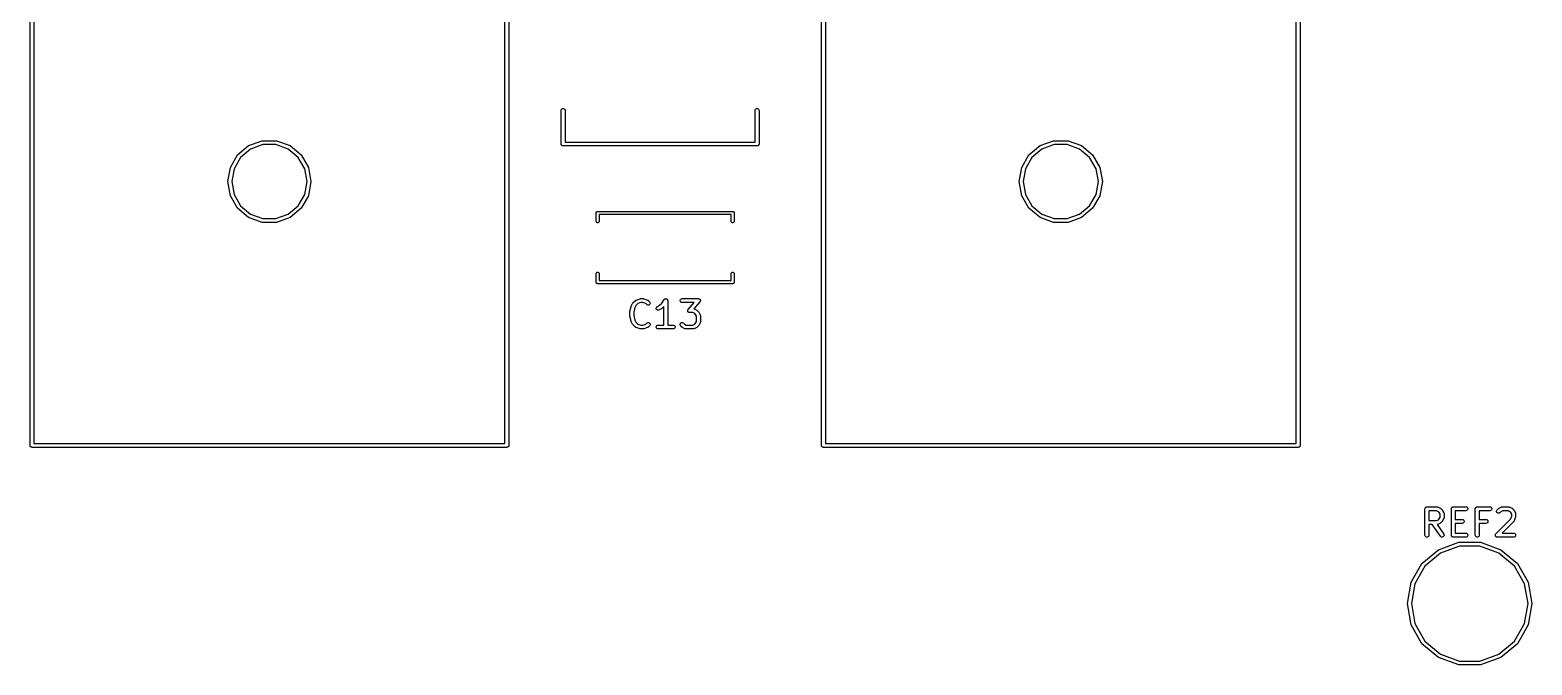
# Model space of a CAD drawing. Extents: x 86 to 333, y -237 to -29.
# Drawn here: x 275.9 to 332.9, y -237.3 to -213.3 of the extents above; entities that cross this region are included whole.
import ezdxf

# ---------------------------------------------------------------- set-up
doc = ezdxf.new("R2010")
doc.units = 0
doc.header["$MEASUREMENT"] = 0
doc.layers.add('BLACK', color=7, linetype='CONTINUOUS')

msp = doc.modelspace()

# ---------------------------------------------------------------- linework, layer by layer
at = {"layer": 'Black'}
for p, q in [((305.925, -229), (305.925, -82.5)), ((306.075, -82.575), (306.075, -228.925)), ((275.925, -229), (275.925, -130.394)), ((276.075, -130.394), (276.075, -228.925)), ((293.925, -228.925), (293.925, -156.5)), ((294.075, -156.5), (294.075, -229)), ((323.925, -228.925), (323.925, -156.5)), ((324.075, -156.5), (324.075, -229)), ((296.06, -216.305), (296.065, -216.279)), ((296.06, -217.575), (296.06, -216.305)), ((296.065, -216.279), (296.078, -216.257)), ((296.078, -216.257), (296.097, -216.24)), ((296.097, -216.24), (296.122, -216.231)), ((296.122, -216.231), (296.148, -216.231)), ((296.148, -216.231), (296.173, -216.24)), ((296.173, -216.24), (296.192, -216.257)), ((296.192, -216.257), (296.205, -216.279)), ((296.205, -216.279), (296.21, -216.305)), ((296.21, -216.305), (296.21, -217.5)), ((303.41, -216.305), (303.415, -216.279)), ((303.41, -217.5), (303.41, -216.305)), ((303.415, -216.279), (303.428, -216.257)), ((303.428, -216.257), (303.447, -216.24)), ((303.447, -216.24), (303.472, -216.231)), ((303.472, -216.231), (303.498, -216.231)), ((303.498, -216.231), (303.522, -216.24)), ((303.522, -216.24), (303.542, -216.257)), ((303.542, -216.257), (303.555, -216.279)), ((303.555, -216.279), (303.56, -216.305)), ((303.56, -216.305), (303.56, -217.575)), ((284.212, -217.636), (284.727, -217.449)), ((284.727, -217.449), (285.273, -217.449)), ((285.273, -217.449), (285.787, -217.636)), ((314.212, -217.636), (314.727, -217.449)), ((314.727, -217.449), (315.273, -217.449)), ((315.273, -217.449), (315.787, -217.636)), ((283.52, -218.461), (283.793, -217.988)), ((283.793, -217.988), (284.212, -217.636)), ((284.287, -217.766), (283.908, -218.084)), ((284.753, -217.597), (284.287, -217.766)), ((285.247, -217.597), (284.753, -217.597)), ((285.712, -217.766), (285.247, -217.597)), ((286.092, -218.084), (285.712, -217.766)), ((285.787, -217.636), (286.207, -217.988)), ((286.207, -217.988), (286.48, -218.461)), ((296.061, -217.581), (296.06, -217.575)), ((296.061, -217.588), (296.061, -217.581)), ((296.063, -217.594), (296.061, -217.588)), ((296.065, -217.601), (296.063, -217.594)), ((296.068, -217.606), (296.065, -217.601)), ((296.07, -217.612), (296.068, -217.606)), ((296.074, -217.618), (296.07, -217.612)), ((296.078, -217.623), (296.074, -217.618)), ((296.083, -217.627), (296.078, -217.623)), ((296.087, -217.632), (296.083, -217.627)), ((296.092, -217.636), (296.087, -217.632)), ((296.097, -217.64), (296.092, -217.636)), ((296.104, -217.642), (296.097, -217.64)), ((296.109, -217.645), (296.104, -217.642)), ((296.116, -217.647), (296.109, -217.645)), ((296.122, -217.649), (296.116, -217.647)), ((296.129, -217.649), (296.122, -217.649)), ((296.135, -217.65), (296.129, -217.649)), ((303.485, -217.65), (296.135, -217.65)), ((296.21, -217.5), (303.41, -217.5)), ((303.491, -217.649), (303.485, -217.65)), ((303.498, -217.649), (303.491, -217.649)), ((303.504, -217.647), (303.498, -217.649)), ((303.511, -217.645), (303.504, -217.647)), ((303.516, -217.642), (303.511, -217.645)), ((303.522, -217.64), (303.516, -217.642)), ((303.528, -217.636), (303.522, -217.64)), ((303.533, -217.632), (303.528, -217.636)), ((303.537, -217.627), (303.533, -217.632)), ((303.542, -217.623), (303.537, -217.627)), ((303.546, -217.618), (303.542, -217.623)), ((303.55, -217.612), (303.546, -217.618)), ((303.552, -217.606), (303.55, -217.612)), ((303.555, -217.601), (303.552, -217.606)), ((303.557, -217.594), (303.555, -217.601)), ((303.559, -217.588), (303.557, -217.594)), ((303.56, -217.575), (303.559, -217.581)), ((303.559, -217.581), (303.559, -217.588)), ((313.52, -218.461), (313.793, -217.988)), ((313.793, -217.988), (314.212, -217.636)), ((314.287, -217.766), (313.908, -218.084)), ((314.753, -217.597), (314.287, -217.766)), ((315.247, -217.597), (314.753, -217.597)), ((315.712, -217.766), (315.247, -217.597)), ((316.092, -218.084), (315.712, -217.766)), ((315.787, -217.636), (316.207, -217.988)), ((316.207, -217.988), (316.48, -218.461)), ((283.425, -219), (283.52, -218.461)), ((283.661, -218.513), (283.575, -219)), ((283.908, -218.084), (283.661, -218.513)), ((286.339, -218.513), (286.092, -218.084)), ((286.425, -219), (286.339, -218.513)), ((286.48, -218.461), (286.575, -219)), ((313.425, -219), (313.52, -218.461)), ((313.661, -218.513), (313.575, -219)), ((313.908, -218.084), (313.661, -218.513)), ((316.339, -218.513), (316.092, -218.084)), ((316.425, -219), (316.339, -218.513)), ((316.48, -218.461), (316.575, -219)), ((283.52, -219.539), (283.425, -219)), ((283.575, -219), (283.661, -219.487)), ((286.339, -219.487), (286.425, -219)), ((286.575, -219), (286.48, -219.539)), ((313.52, -219.539), (313.425, -219)), ((313.575, -219), (313.661, -219.487)), ((316.339, -219.487), (316.425, -219)), ((316.575, -219), (316.48, -219.539)), ((283.793, -220.012), (283.52, -219.539)), ((283.661, -219.487), (283.908, -219.916)), ((286.092, -219.916), (286.339, -219.487)), ((286.48, -219.539), (286.207, -220.012)), ((313.793, -220.012), (313.52, -219.539)), ((313.661, -219.487), (313.908, -219.916)), ((316.092, -219.916), (316.339, -219.487)), ((316.48, -219.539), (316.207, -220.012)), ((284.212, -220.364), (283.793, -220.012)), ((283.908, -219.916), (284.287, -220.234)), ((284.287, -220.234), (284.753, -220.403)), ((285.247, -220.403), (285.712, -220.234)), ((285.712, -220.234), (286.092, -219.916)), ((286.207, -220.012), (285.787, -220.364)), ((297.38, -220.19), (297.381, -220.185)), ((297.38, -220.504), (297.38, -220.19)), ((297.381, -220.18), (297.383, -220.175)), ((297.381, -220.185), (297.381, -220.18)), ((297.383, -220.175), (297.384, -220.169)), ((297.384, -220.169), (297.386, -220.165)), ((297.386, -220.165), (297.388, -220.16)), ((297.388, -220.16), (297.391, -220.156)), ((297.391, -220.156), (297.394, -220.151)), ((297.394, -220.151), (297.398, -220.148)), ((297.398, -220.148), (297.401, -220.144)), ((297.401, -220.144), (297.406, -220.141)), ((297.406, -220.141), (297.41, -220.138)), ((297.41, -220.138), (297.415, -220.136)), ((297.415, -220.136), (297.419, -220.134)), ((297.419, -220.134), (297.425, -220.133)), ((297.425, -220.133), (297.43, -220.131)), ((297.43, -220.131), (297.435, -220.131)), ((297.435, -220.131), (297.44, -220.13)), ((297.44, -220.13), (302.56, -220.13)), ((302.5, -220.25), (297.5, -220.25)), ((297.5, -220.25), (297.5, -220.504)), ((302.5, -220.504), (302.5, -220.25)), ((302.56, -220.13), (302.565, -220.131)), ((302.565, -220.131), (302.57, -220.131)), ((302.57, -220.131), (302.575, -220.133)), ((302.575, -220.133), (302.581, -220.134)), ((302.581, -220.134), (302.585, -220.136)), ((302.585, -220.136), (302.59, -220.138)), ((302.59, -220.138), (302.594, -220.141)), ((302.594, -220.141), (302.599, -220.144)), ((302.599, -220.144), (302.602, -220.148)), ((302.602, -220.148), (302.606, -220.151)), ((302.606, -220.151), (302.609, -220.156)), ((302.609, -220.156), (302.612, -220.16)), ((302.612, -220.16), (302.614, -220.165)), ((302.614, -220.165), (302.616, -220.169)), ((302.616, -220.169), (302.617, -220.175)), ((302.617, -220.175), (302.619, -220.18)), ((302.619, -220.18), (302.619, -220.185)), ((302.619, -220.185), (302.62, -220.19)), ((302.62, -220.19), (302.62, -220.504)), ((314.212, -220.364), (313.793, -220.012)), ((313.908, -219.916), (314.287, -220.234)), ((314.287, -220.234), (314.753, -220.403)), ((315.247, -220.403), (315.712, -220.234)), ((315.712, -220.234), (316.092, -219.916)), ((316.207, -220.012), (315.787, -220.364)), ((284.727, -220.551), (284.212, -220.364)), ((285.273, -220.551), (284.727, -220.551)), ((284.753, -220.403), (285.247, -220.403)), ((285.787, -220.364), (285.273, -220.551)), ((297.384, -220.525), (297.38, -220.504)), ((297.394, -220.543), (297.384, -220.525)), ((297.41, -220.556), (297.394, -220.543)), ((297.43, -220.563), (297.41, -220.556)), ((297.45, -220.563), (297.43, -220.563)), ((297.47, -220.556), (297.45, -220.563)), ((297.486, -220.543), (297.47, -220.556)), ((297.496, -220.525), (297.486, -220.543)), ((297.5, -220.504), (297.496, -220.525)), ((302.504, -220.525), (302.5, -220.504)), ((302.514, -220.543), (302.504, -220.525)), ((302.53, -220.556), (302.514, -220.543)), ((302.55, -220.563), (302.53, -220.556)), ((302.57, -220.563), (302.55, -220.563)), ((302.59, -220.556), (302.57, -220.563)), ((302.606, -220.543), (302.59, -220.556)), ((302.616, -220.525), (302.606, -220.543)), ((302.62, -220.504), (302.616, -220.525)), ((314.727, -220.551), (314.212, -220.364)), ((315.273, -220.551), (314.727, -220.551)), ((314.753, -220.403), (315.247, -220.403)), ((315.787, -220.364), (315.273, -220.551)), ((297.38, -222.496), (297.384, -222.475)), ((297.38, -222.81), (297.38, -222.496)), ((297.384, -222.475), (297.394, -222.457)), ((297.394, -222.457), (297.41, -222.444)), ((297.41, -222.444), (297.43, -222.437)), ((297.43, -222.437), (297.45, -222.437)), ((297.45, -222.437), (297.47, -222.444)), ((297.47, -222.444), (297.486, -222.457)), ((297.486, -222.457), (297.496, -222.475)), ((297.496, -222.475), (297.5, -222.496)), ((297.5, -222.496), (297.5, -222.75)), ((302.5, -222.496), (302.504, -222.475)), ((302.5, -222.75), (302.5, -222.496)), ((302.504, -222.475), (302.514, -222.457)), ((302.514, -222.457), (302.53, -222.444)), ((302.53, -222.444), (302.55, -222.437)), ((302.55, -222.437), (302.57, -222.437)), ((302.57, -222.437), (302.59, -222.444)), ((302.59, -222.444), (302.606, -222.457)), ((302.606, -222.457), (302.616, -222.475)), ((302.616, -222.475), (302.62, -222.496)), ((302.62, -222.496), (302.62, -222.81)), ((297.381, -222.815), (297.38, -222.81)), ((297.381, -222.82), (297.381, -222.815)), ((297.383, -222.825), (297.381, -222.82)), ((297.384, -222.831), (297.383, -222.825)), ((297.386, -222.835), (297.384, -222.831)), ((297.388, -222.84), (297.386, -222.835)), ((297.391, -222.844), (297.388, -222.84)), ((297.394, -222.849), (297.391, -222.844)), ((297.398, -222.852), (297.394, -222.849)), ((297.401, -222.856), (297.398, -222.852)), ((297.406, -222.859), (297.401, -222.856)), ((297.41, -222.862), (297.406, -222.859)), ((297.415, -222.864), (297.41, -222.862)), ((297.419, -222.866), (297.415, -222.864)), ((297.425, -222.867), (297.419, -222.866)), ((297.43, -222.869), (297.425, -222.867)), ((297.435, -222.869), (297.43, -222.869)), ((297.44, -222.87), (297.435, -222.869)), ((302.56, -222.87), (297.44, -222.87)), ((297.5, -222.75), (302.5, -222.75)), ((302.565, -222.869), (302.56, -222.87)), ((302.57, -222.869), (302.565, -222.869)), ((302.575, -222.867), (302.57, -222.869)), ((302.581, -222.866), (302.575, -222.867)), ((302.585, -222.864), (302.581, -222.866)), ((302.59, -222.862), (302.585, -222.864)), ((302.594, -222.859), (302.59, -222.862)), ((302.599, -222.856), (302.594, -222.859)), ((302.602, -222.852), (302.599, -222.856)), ((302.606, -222.849), (302.602, -222.852)), ((302.609, -222.844), (302.606, -222.849)), ((302.612, -222.84), (302.609, -222.844)), ((302.614, -222.835), (302.612, -222.84)), ((302.616, -222.831), (302.614, -222.835)), ((302.617, -222.825), (302.616, -222.831)), ((302.619, -222.82), (302.617, -222.825)), ((302.62, -222.81), (302.619, -222.815)), ((302.619, -222.815), (302.619, -222.82)), ((298.665, -223.923), (298.713, -223.732)), ((298.713, -223.732), (298.716, -223.725)), ((298.716, -223.725), (298.719, -223.717)), ((298.719, -223.717), (298.766, -223.622)), ((298.766, -223.622), (298.773, -223.612)), ((298.773, -223.612), (298.78, -223.602)), ((298.78, -223.602), (298.876, -223.507)), ((298.895, -223.7), (298.856, -223.777)), ((298.876, -223.507), (298.879, -223.504)), ((298.879, -223.504), (298.882, -223.501)), ((298.882, -223.501), (298.89, -223.497)), ((298.89, -223.497), (298.897, -223.492)), ((298.969, -223.626), (298.895, -223.7)), ((298.897, -223.492), (298.901, -223.491)), ((298.901, -223.491), (298.905, -223.489)), ((298.905, -223.489), (299.048, -223.441)), ((299.084, -223.587), (298.969, -223.626)), ((299.048, -223.441), (299.06, -223.439)), ((299.06, -223.439), (299.071, -223.437)), ((299.071, -223.437), (299.167, -223.437)), ((299.154, -223.587), (299.084, -223.587)), ((299.269, -223.626), (299.154, -223.587)), ((299.167, -223.437), (299.179, -223.439)), ((299.179, -223.439), (299.19, -223.441)), ((299.19, -223.441), (299.333, -223.489)), ((299.304, -223.661), (299.269, -223.626)), ((299.325, -223.676), (299.304, -223.661)), ((299.351, -223.682), (299.325, -223.676)), ((299.333, -223.489), (299.337, -223.491)), ((299.337, -223.491), (299.341, -223.492)), ((299.341, -223.492), (299.348, -223.497)), ((299.348, -223.497), (299.356, -223.501)), ((299.377, -223.68), (299.351, -223.682)), ((299.356, -223.501), (299.359, -223.504)), ((299.359, -223.504), (299.363, -223.507)), ((299.363, -223.507), (299.41, -223.555)), ((299.4, -223.669), (299.377, -223.68)), ((299.419, -223.651), (299.4, -223.669)), ((299.41, -223.555), (299.425, -223.576)), ((299.43, -223.627), (299.419, -223.651)), ((299.425, -223.576), (299.432, -223.601)), ((299.432, -223.601), (299.43, -223.627)), ((299.669, -223.768), (299.684, -223.747)), ((299.684, -223.747), (299.705, -223.731)), ((299.705, -223.731), (299.789, -223.689)), ((299.789, -223.689), (299.87, -223.607)), ((299.87, -223.607), (299.961, -223.471)), ((299.949, -223.741), (299.886, -223.804)), ((299.949, -224.437), (299.949, -223.741)), ((299.961, -223.471), (299.964, -223.468)), ((299.964, -223.468), (299.966, -223.464)), ((299.966, -223.464), (299.973, -223.458)), ((299.973, -223.458), (299.979, -223.452)), ((299.979, -223.452), (299.983, -223.45)), ((299.983, -223.45), (299.986, -223.447)), ((299.986, -223.447), (299.995, -223.444)), ((299.995, -223.444), (300.003, -223.44)), ((300.003, -223.44), (300.007, -223.44)), ((300.007, -223.44), (300.011, -223.439)), ((300.011, -223.439), (300.02, -223.439)), ((300.02, -223.439), (300.029, -223.438)), ((300.029, -223.438), (300.033, -223.439)), ((300.033, -223.439), (300.037, -223.439)), ((300.037, -223.439), (300.045, -223.442)), ((300.045, -223.442), (300.054, -223.444)), ((300.054, -223.444), (300.057, -223.446)), ((300.057, -223.446), (300.061, -223.447)), ((300.061, -223.447), (300.068, -223.453)), ((300.068, -223.453), (300.076, -223.458)), ((300.076, -223.458), (300.078, -223.462)), ((300.078, -223.462), (300.081, -223.464)), ((300.081, -223.464), (300.086, -223.472)), ((300.086, -223.472), (300.091, -223.479)), ((300.091, -223.479), (300.092, -223.483)), ((300.092, -223.483), (300.094, -223.487)), ((300.094, -223.487), (300.096, -223.496)), ((300.096, -223.496), (300.098, -223.504)), ((300.098, -223.504), (300.098, -223.508)), ((300.098, -223.508), (300.099, -223.512)), ((300.099, -223.512), (300.099, -224.437)), ((300.569, -223.499), (300.578, -223.475)), ((300.569, -223.525), (300.569, -223.499)), ((300.578, -223.55), (300.569, -223.525)), ((300.578, -223.475), (300.595, -223.455)), ((300.595, -223.57), (300.578, -223.55)), ((300.595, -223.455), (300.617, -223.442)), ((300.617, -223.583), (300.595, -223.57)), ((300.617, -223.442), (300.643, -223.437)), ((300.643, -223.587), (300.617, -223.583)), ((300.643, -223.437), (301.262, -223.437)), ((301.097, -223.587), (300.643, -223.587)), ((300.872, -223.844), (301.097, -223.587)), ((301.318, -223.562), (301.091, -223.822)), ((301.262, -223.437), (301.269, -223.439)), ((301.269, -223.439), (301.276, -223.439)), ((301.276, -223.439), (301.282, -223.441)), ((301.282, -223.441), (301.288, -223.442)), ((301.288, -223.442), (301.294, -223.446)), ((301.294, -223.446), (301.301, -223.448)), ((301.301, -223.448), (301.305, -223.452)), ((301.305, -223.452), (301.31, -223.455)), ((301.31, -223.455), (301.315, -223.461)), ((301.315, -223.461), (301.32, -223.465)), ((301.322, -223.555), (301.318, -223.562)), ((301.32, -223.465), (301.323, -223.47)), ((301.327, -223.55), (301.322, -223.555)), ((301.323, -223.47), (301.327, -223.475)), ((301.327, -223.475), (301.329, -223.482)), ((301.329, -223.544), (301.327, -223.55)), ((301.329, -223.482), (301.333, -223.488)), ((301.332, -223.539), (301.329, -223.544)), ((301.333, -223.532), (301.332, -223.539)), ((301.333, -223.488), (301.334, -223.494)), ((301.336, -223.525), (301.333, -223.532)), ((301.334, -223.494), (301.336, -223.499)), ((301.336, -223.499), (301.336, -223.507)), ((301.336, -223.507), (301.337, -223.514)), ((301.337, -223.514), (301.336, -223.52)), ((301.336, -223.52), (301.336, -223.525)), ((298.663, -223.941), (298.665, -223.932)), ((298.663, -224.084), (298.663, -223.941)), ((298.665, -224.093), (298.663, -224.084)), ((298.665, -223.932), (298.665, -223.923)), ((298.665, -224.102), (298.665, -224.093)), ((298.713, -224.292), (298.665, -224.102)), ((298.716, -224.3), (298.713, -224.292)), ((298.719, -224.308), (298.716, -224.3)), ((298.766, -224.403), (298.719, -224.308)), ((298.856, -223.777), (298.813, -223.95)), ((298.813, -223.95), (298.813, -224.075)), ((298.813, -224.075), (298.856, -224.248)), ((298.856, -224.248), (298.895, -224.325)), ((298.895, -224.325), (298.969, -224.399)), ((299.663, -223.794), (299.669, -223.768)), ((299.666, -223.819), (299.663, -223.794)), ((299.678, -223.843), (299.666, -223.819)), ((299.697, -223.861), (299.678, -223.843)), ((299.721, -223.871), (299.697, -223.861)), ((299.747, -223.873), (299.721, -223.871)), ((299.772, -223.865), (299.747, -223.873)), ((299.867, -223.818), (299.772, -223.865)), ((299.877, -223.81), (299.867, -223.818)), ((299.886, -223.804), (299.877, -223.81)), ((300.854, -223.892), (300.855, -223.886)), ((300.855, -223.899), (300.854, -223.892)), ((300.855, -223.88), (300.857, -223.873)), ((300.855, -223.886), (300.855, -223.88)), ((300.855, -223.906), (300.855, -223.899)), ((300.857, -223.912), (300.855, -223.906)), ((300.857, -223.873), (300.859, -223.866)), ((300.858, -223.918), (300.857, -223.912)), ((300.861, -223.924), (300.858, -223.918)), ((300.859, -223.866), (300.862, -223.861)), ((300.864, -223.931), (300.861, -223.924)), ((300.862, -223.861), (300.864, -223.856)), ((300.864, -223.856), (300.868, -223.85)), ((300.867, -223.935), (300.864, -223.931)), ((300.87, -223.94), (300.867, -223.935)), ((300.868, -223.85), (300.872, -223.844)), ((300.876, -223.945), (300.87, -223.94)), ((300.88, -223.951), (300.876, -223.945)), ((300.885, -223.954), (300.88, -223.951)), ((300.89, -223.957), (300.885, -223.954)), ((300.897, -223.96), (300.89, -223.957)), ((300.903, -223.964), (300.897, -223.96)), ((300.909, -223.965), (300.903, -223.964)), ((300.914, -223.967), (300.909, -223.965)), ((300.921, -223.967), (300.914, -223.967)), ((300.929, -223.968), (300.921, -223.967)), ((301.054, -223.968), (300.929, -223.968)), ((301.122, -224.003), (301.054, -223.968)), ((301.091, -223.822), (301.097, -223.823)), ((301.097, -223.823), (301.101, -223.825)), ((301.101, -223.825), (301.105, -223.826)), ((301.105, -223.826), (301.2, -223.874)), ((301.153, -224.033), (301.122, -224.003)), ((301.187, -224.102), (301.153, -224.033)), ((301.153, -224.373), (301.187, -224.304)), ((301.187, -224.304), (301.187, -224.102)), ((301.2, -223.874), (301.21, -223.881)), ((301.21, -223.881), (301.22, -223.888)), ((301.22, -223.888), (301.267, -223.936)), ((301.267, -223.936), (301.274, -223.945)), ((301.274, -223.945), (301.281, -223.955)), ((301.281, -223.955), (301.329, -224.05)), ((301.329, -224.05), (301.33, -224.054)), ((301.33, -224.054), (301.332, -224.058)), ((301.332, -224.058), (301.334, -224.067)), ((301.334, -224.067), (301.336, -224.075)), ((301.336, -224.075), (301.336, -224.08)), ((301.336, -224.08), (301.337, -224.084)), ((301.337, -224.322), (301.336, -224.326)), ((301.336, -224.326), (301.336, -224.33)), ((301.337, -224.084), (301.337, -224.322)), ((298.773, -224.413), (298.766, -224.403)), ((298.78, -224.423), (298.773, -224.413)), ((298.876, -224.518), (298.78, -224.423)), ((298.879, -224.52), (298.876, -224.518)), ((298.882, -224.524), (298.879, -224.52)), ((298.89, -224.528), (298.882, -224.524)), ((298.897, -224.533), (298.89, -224.528)), ((298.901, -224.534), (298.897, -224.533)), ((298.905, -224.536), (298.901, -224.534)), ((299.048, -224.584), (298.905, -224.536)), ((298.969, -224.399), (299.084, -224.437)), ((299.06, -224.585), (299.048, -224.584)), ((299.071, -224.587), (299.06, -224.585)), ((299.167, -224.587), (299.071, -224.587)), ((299.084, -224.437), (299.154, -224.437)), ((299.154, -224.437), (299.269, -224.399)), ((299.179, -224.585), (299.167, -224.587)), ((299.19, -224.584), (299.179, -224.585)), ((299.333, -224.536), (299.19, -224.584)), ((299.269, -224.399), (299.304, -224.364)), ((299.304, -224.364), (299.325, -224.349)), ((299.325, -224.349), (299.351, -224.342)), ((299.337, -224.534), (299.333, -224.536)), ((299.341, -224.533), (299.337, -224.534)), ((299.348, -224.528), (299.341, -224.533)), ((299.356, -224.524), (299.348, -224.528)), ((299.351, -224.342), (299.377, -224.345)), ((299.359, -224.52), (299.356, -224.524)), ((299.363, -224.518), (299.359, -224.52)), ((299.41, -224.47), (299.363, -224.518)), ((299.377, -224.345), (299.4, -224.356)), ((299.4, -224.356), (299.419, -224.374)), ((299.425, -224.449), (299.41, -224.47)), ((299.419, -224.374), (299.43, -224.398)), ((299.432, -224.424), (299.425, -224.449)), ((299.43, -224.398), (299.432, -224.424)), ((299.664, -224.499), (299.673, -224.475)), ((299.664, -224.525), (299.664, -224.499)), ((299.673, -224.55), (299.664, -224.525)), ((299.673, -224.475), (299.69, -224.455)), ((299.69, -224.57), (299.673, -224.55)), ((299.69, -224.455), (299.712, -224.442)), ((299.712, -224.583), (299.69, -224.57)), ((299.712, -224.442), (299.738, -224.437)), ((299.738, -224.587), (299.712, -224.583)), ((299.738, -224.437), (299.949, -224.437)), ((300.31, -224.587), (299.738, -224.587)), ((300.099, -224.437), (300.31, -224.437)), ((300.31, -224.437), (300.335, -224.442)), ((300.335, -224.583), (300.31, -224.587)), ((300.335, -224.442), (300.358, -224.455)), ((300.358, -224.57), (300.335, -224.583)), ((300.358, -224.455), (300.374, -224.475)), ((300.374, -224.55), (300.358, -224.57)), ((300.374, -224.475), (300.383, -224.499)), ((300.383, -224.525), (300.374, -224.55)), ((300.383, -224.499), (300.383, -224.525)), ((300.568, -224.424), (300.57, -224.398)), ((300.575, -224.449), (300.568, -224.424)), ((300.57, -224.398), (300.581, -224.374)), ((300.59, -224.47), (300.575, -224.449)), ((300.581, -224.374), (300.6, -224.356)), ((300.637, -224.518), (300.59, -224.47)), ((300.6, -224.356), (300.623, -224.345)), ((300.623, -224.345), (300.649, -224.342)), ((300.647, -224.525), (300.637, -224.518)), ((300.657, -224.532), (300.647, -224.525)), ((300.649, -224.342), (300.675, -224.349)), ((300.752, -224.579), (300.657, -224.532)), ((300.675, -224.349), (300.696, -224.364)), ((300.696, -224.364), (300.735, -224.403)), ((300.735, -224.403), (300.803, -224.437)), ((300.756, -224.581), (300.752, -224.579)), ((300.76, -224.583), (300.756, -224.581)), ((300.769, -224.584), (300.76, -224.583)), ((300.777, -224.587), (300.769, -224.584)), ((300.781, -224.587), (300.777, -224.587)), ((300.786, -224.587), (300.781, -224.587)), ((301.071, -224.587), (300.786, -224.587)), ((300.803, -224.437), (301.054, -224.437)), ((301.054, -224.437), (301.122, -224.403)), ((301.076, -224.587), (301.071, -224.587)), ((301.08, -224.587), (301.076, -224.587)), ((301.088, -224.584), (301.08, -224.587)), ((301.097, -224.583), (301.088, -224.584)), ((301.101, -224.581), (301.097, -224.583)), ((301.105, -224.579), (301.101, -224.581)), ((301.2, -224.532), (301.105, -224.579)), ((301.122, -224.403), (301.153, -224.373)), ((301.21, -224.525), (301.2, -224.532)), ((301.22, -224.518), (301.21, -224.525)), ((301.267, -224.47), (301.22, -224.518)), ((301.274, -224.46), (301.267, -224.47)), ((301.281, -224.451), (301.274, -224.46)), ((301.329, -224.355), (301.281, -224.451)), ((301.33, -224.351), (301.329, -224.355)), ((301.332, -224.348), (301.33, -224.351)), ((301.334, -224.339), (301.332, -224.348)), ((301.336, -224.33), (301.334, -224.339)), ((275.926, -229.006), (275.925, -229)), ((275.926, -229.013), (275.926, -229.006)), ((275.928, -229.019), (275.926, -229.013)), ((275.93, -229.026), (275.928, -229.019)), ((275.933, -229.031), (275.93, -229.026)), ((275.935, -229.037), (275.933, -229.031)), ((275.939, -229.043), (275.935, -229.037)), ((275.943, -229.048), (275.939, -229.043)), ((275.948, -229.052), (275.943, -229.048)), ((275.952, -229.057), (275.948, -229.052)), ((275.957, -229.061), (275.952, -229.057)), ((275.962, -229.065), (275.957, -229.061)), ((275.969, -229.067), (275.962, -229.065)), ((275.974, -229.07), (275.969, -229.067)), ((275.981, -229.072), (275.974, -229.07)), ((275.987, -229.074), (275.981, -229.072)), ((275.994, -229.074), (275.987, -229.074)), ((276, -229.075), (275.994, -229.074)), ((294, -229.075), (276, -229.075)), ((276.075, -228.925), (293.925, -228.925)), ((294.006, -229.074), (294, -229.075)), ((294.013, -229.074), (294.006, -229.074)), ((294.019, -229.072), (294.013, -229.074)), ((294.026, -229.07), (294.019, -229.072)), ((294.031, -229.067), (294.026, -229.07)), ((294.037, -229.065), (294.031, -229.067)), ((294.043, -229.061), (294.037, -229.065)), ((294.048, -229.057), (294.043, -229.061)), ((294.052, -229.052), (294.048, -229.057)), ((294.057, -229.048), (294.052, -229.052)), ((294.061, -229.043), (294.057, -229.048)), ((294.065, -229.037), (294.061, -229.043)), ((294.067, -229.031), (294.065, -229.037)), ((294.07, -229.026), (294.067, -229.031)), ((294.072, -229.019), (294.07, -229.026)), ((294.074, -229.013), (294.072, -229.019)), ((294.075, -229), (294.074, -229.006)), ((294.074, -229.006), (294.074, -229.013)), ((305.926, -229.006), (305.925, -229)), ((305.926, -229.013), (305.926, -229.006)), ((305.928, -229.019), (305.926, -229.013)), ((305.93, -229.026), (305.928, -229.019)), ((305.933, -229.031), (305.93, -229.026)), ((305.935, -229.037), (305.933, -229.031)), ((305.939, -229.043), (305.935, -229.037)), ((305.943, -229.048), (305.939, -229.043)), ((305.948, -229.052), (305.943, -229.048)), ((305.952, -229.057), (305.948, -229.052)), ((305.957, -229.061), (305.952, -229.057)), ((305.962, -229.065), (305.957, -229.061)), ((305.969, -229.067), (305.962, -229.065)), ((305.974, -229.07), (305.969, -229.067)), ((305.981, -229.072), (305.974, -229.07)), ((305.987, -229.074), (305.981, -229.072)), ((305.994, -229.074), (305.987, -229.074)), ((306, -229.075), (305.994, -229.074)), ((324, -229.075), (306, -229.075)), ((306.075, -228.925), (323.925, -228.925)), ((324.006, -229.074), (324, -229.075)), ((324.013, -229.074), (324.006, -229.074)), ((324.019, -229.072), (324.013, -229.074)), ((324.026, -229.07), (324.019, -229.072)), ((324.031, -229.067), (324.026, -229.07)), ((324.037, -229.065), (324.031, -229.067)), ((324.043, -229.061), (324.037, -229.065)), ((324.048, -229.057), (324.043, -229.061)), ((324.052, -229.052), (324.048, -229.057)), ((324.057, -229.048), (324.052, -229.052)), ((324.061, -229.043), (324.057, -229.048)), ((324.065, -229.037), (324.061, -229.043)), ((324.067, -229.031), (324.065, -229.037)), ((324.07, -229.026), (324.067, -229.031)), ((324.072, -229.019), (324.07, -229.026)), ((324.074, -229.013), (324.072, -229.019)), ((324.075, -229), (324.074, -229.006)), ((324.074, -229.006), (324.074, -229.013)), ((328.806, -231.404), (328.807, -231.398)), ((328.806, -232.404), (328.806, -231.404)), ((328.807, -231.391), (328.809, -231.385)), ((328.807, -231.398), (328.807, -231.391)), ((328.809, -231.385), (328.81, -231.379)), ((328.81, -231.379), (328.814, -231.373)), ((328.814, -231.373), (328.816, -231.367)), ((328.816, -231.367), (328.82, -231.362)), ((328.82, -231.362), (328.823, -231.356)), ((328.823, -231.356), (328.829, -231.352)), ((328.829, -231.352), (328.833, -231.347)), ((328.833, -231.347), (328.838, -231.344)), ((328.838, -231.344), (328.843, -231.339)), ((328.843, -231.339), (328.85, -231.337)), ((328.85, -231.337), (328.855, -231.334)), ((328.855, -231.334), (328.862, -231.333)), ((328.862, -231.333), (328.868, -231.331)), ((328.868, -231.331), (328.874, -231.331)), ((328.874, -231.331), (328.881, -231.329)), ((328.881, -231.329), (329.262, -231.329)), ((328.956, -231.479), (328.956, -231.853)), ((329.244, -231.479), (328.956, -231.479)), ((329.313, -231.514), (329.244, -231.479)), ((329.262, -231.329), (329.266, -231.33)), ((329.266, -231.33), (329.27, -231.33)), ((329.27, -231.33), (329.279, -231.332)), ((329.279, -231.332), (329.288, -231.334)), ((329.288, -231.334), (329.291, -231.336)), ((329.291, -231.336), (329.295, -231.337)), ((329.295, -231.337), (329.391, -231.385)), ((329.343, -231.544), (329.313, -231.514)), ((329.377, -231.613), (329.343, -231.544)), ((329.343, -231.789), (329.377, -231.72)), ((329.377, -231.72), (329.377, -231.613)), ((329.391, -231.385), (329.4, -231.392)), ((329.4, -231.392), (329.41, -231.399)), ((329.41, -231.399), (329.458, -231.447)), ((329.458, -231.447), (329.465, -231.456)), ((329.465, -231.456), (329.472, -231.466)), ((329.472, -231.466), (329.519, -231.561)), ((329.519, -231.561), (329.521, -231.565)), ((329.521, -231.565), (329.523, -231.569)), ((329.523, -231.569), (329.524, -231.578)), ((329.524, -231.578), (329.527, -231.586)), ((329.527, -231.586), (329.527, -231.591)), ((329.527, -231.591), (329.527, -231.595)), ((329.527, -231.595), (329.527, -231.738)), ((329.806, -231.404), (329.807, -231.398)), ((329.806, -232.404), (329.806, -231.404)), ((329.807, -231.391), (329.809, -231.385)), ((329.807, -231.398), (329.807, -231.391)), ((329.809, -231.385), (329.81, -231.379)), ((329.81, -231.379), (329.814, -231.373)), ((329.814, -231.373), (329.816, -231.367)), ((329.816, -231.367), (329.82, -231.362)), ((329.82, -231.362), (329.823, -231.356)), ((329.823, -231.356), (329.829, -231.352)), ((329.829, -231.352), (329.833, -231.347)), ((329.833, -231.347), (329.838, -231.344)), ((329.838, -231.344), (329.843, -231.339)), ((329.843, -231.339), (329.85, -231.337)), ((329.85, -231.337), (329.855, -231.334)), ((329.855, -231.334), (329.862, -231.333)), ((329.862, -231.333), (329.868, -231.331)), ((329.868, -231.331), (329.874, -231.331)), ((329.874, -231.331), (329.881, -231.329)), ((329.881, -231.329), (330.357, -231.329)), ((330.357, -231.479), (329.956, -231.479)), ((329.956, -231.479), (329.956, -231.806)), ((330.357, -231.329), (330.383, -231.334)), ((330.383, -231.475), (330.357, -231.479)), ((330.383, -231.334), (330.405, -231.347)), ((330.405, -231.462), (330.383, -231.475)), ((330.405, -231.347), (330.422, -231.367)), ((330.422, -231.442), (330.405, -231.462)), ((330.422, -231.367), (330.431, -231.391)), ((330.431, -231.417), (330.422, -231.442)), ((330.431, -231.391), (330.431, -231.417)), ((330.711, -231.404), (330.712, -231.398)), ((330.711, -232.404), (330.711, -231.404)), ((330.712, -231.391), (330.714, -231.385)), ((330.712, -231.398), (330.712, -231.391)), ((330.714, -231.385), (330.715, -231.379)), ((330.715, -231.379), (330.719, -231.373)), ((330.719, -231.373), (330.721, -231.367)), ((330.721, -231.367), (330.725, -231.362)), ((330.725, -231.362), (330.728, -231.356)), ((330.728, -231.356), (330.733, -231.352)), ((330.733, -231.352), (330.738, -231.347)), ((330.738, -231.347), (330.743, -231.344)), ((330.743, -231.344), (330.748, -231.339)), ((330.748, -231.339), (330.754, -231.337)), ((330.754, -231.337), (330.76, -231.334)), ((330.76, -231.334), (330.767, -231.333)), ((330.767, -231.333), (330.773, -231.331)), ((330.773, -231.331), (330.779, -231.331)), ((330.779, -231.331), (330.786, -231.329)), ((330.786, -231.329), (331.262, -231.329)), ((331.262, -231.479), (330.861, -231.479)), ((330.861, -231.479), (330.861, -231.806)), ((331.262, -231.329), (331.288, -231.334)), ((331.288, -231.475), (331.262, -231.479)), ((331.288, -231.334), (331.31, -231.347)), ((331.31, -231.462), (331.288, -231.475)), ((331.31, -231.347), (331.327, -231.367)), ((331.327, -231.442), (331.31, -231.462)), ((331.327, -231.367), (331.336, -231.391)), ((331.336, -231.417), (331.327, -231.442)), ((331.336, -231.391), (331.336, -231.417)), ((331.521, -231.493), (331.527, -231.468)), ((331.523, -231.519), (331.521, -231.493)), ((331.534, -231.543), (331.523, -231.519)), ((331.527, -231.468), (331.542, -231.447)), ((331.552, -231.561), (331.534, -231.543)), ((331.542, -231.447), (331.59, -231.399)), ((331.576, -231.572), (331.552, -231.561)), ((331.602, -231.574), (331.576, -231.572)), ((331.59, -231.399), (331.6, -231.392)), ((331.6, -231.392), (331.609, -231.385)), ((331.627, -231.568), (331.602, -231.574)), ((331.609, -231.385), (331.705, -231.337)), ((331.648, -231.553), (331.627, -231.568)), ((331.687, -231.514), (331.648, -231.553)), ((331.756, -231.479), (331.687, -231.514)), ((331.705, -231.337), (331.709, -231.336)), ((331.709, -231.336), (331.712, -231.334)), ((331.712, -231.334), (331.721, -231.332)), ((331.721, -231.332), (331.73, -231.33)), ((331.73, -231.33), (331.734, -231.33)), ((331.734, -231.33), (331.738, -231.329)), ((331.738, -231.329), (331.976, -231.329)), ((331.958, -231.479), (331.756, -231.479)), ((332.027, -231.514), (331.958, -231.479)), ((331.976, -231.329), (331.98, -231.33)), ((331.98, -231.33), (331.985, -231.33)), ((331.985, -231.33), (331.993, -231.332)), ((331.993, -231.332), (332.002, -231.334)), ((332.002, -231.334), (332.006, -231.336)), ((332.006, -231.336), (332.01, -231.337)), ((332.01, -231.337), (332.105, -231.385)), ((332.057, -231.544), (332.027, -231.514)), ((332.053, -231.792), (332.092, -231.678)), ((332.092, -231.613), (332.057, -231.544)), ((332.092, -231.678), (332.092, -231.613)), ((332.105, -231.385), (332.115, -231.392)), ((332.115, -231.392), (332.124, -231.399)), ((332.124, -231.399), (332.172, -231.447)), ((332.172, -231.447), (332.179, -231.456)), ((332.179, -231.456), (332.186, -231.466)), ((332.186, -231.466), (332.234, -231.561)), ((332.238, -231.714), (332.19, -231.857)), ((332.234, -231.561), (332.235, -231.565)), ((332.235, -231.565), (332.237, -231.569)), ((332.237, -231.569), (332.239, -231.578)), ((332.24, -231.702), (332.238, -231.714)), ((332.239, -231.578), (332.241, -231.586)), ((332.242, -231.69), (332.24, -231.702)), ((332.241, -231.586), (332.241, -231.591)), ((332.241, -231.591), (332.242, -231.595)), ((332.242, -231.595), (332.242, -231.69)), ((328.956, -231.853), (329.244, -231.853)), ((329.08, -232.003), (328.956, -232.003)), ((328.956, -232.003), (328.956, -232.404)), ((329.391, -232.447), (329.08, -232.003)), ((329.244, -231.853), (329.313, -231.819)), ((329.266, -232.002), (329.263, -232.003)), ((329.263, -232.003), (329.514, -232.361)), ((329.27, -232.003), (329.266, -232.002)), ((329.279, -232), (329.27, -232.003)), ((329.288, -231.999), (329.279, -232)), ((329.291, -231.997), (329.288, -231.999)), ((329.295, -231.995), (329.291, -231.997)), ((329.391, -231.948), (329.295, -231.995)), ((329.313, -231.819), (329.343, -231.789)), ((329.4, -231.94), (329.391, -231.948)), ((329.41, -231.934), (329.4, -231.94)), ((329.458, -231.886), (329.41, -231.934)), ((329.465, -231.876), (329.458, -231.886)), ((329.472, -231.866), (329.465, -231.876)), ((329.519, -231.771), (329.472, -231.866)), ((329.521, -231.767), (329.519, -231.771)), ((329.523, -231.763), (329.521, -231.767)), ((329.524, -231.755), (329.523, -231.763)), ((329.527, -231.746), (329.524, -231.755)), ((329.527, -231.738), (329.527, -231.742)), ((329.527, -231.742), (329.527, -231.746)), ((329.956, -231.806), (330.214, -231.806)), ((330.214, -231.956), (329.956, -231.956)), ((329.956, -231.956), (329.956, -232.329)), ((330.214, -231.806), (330.24, -231.81)), ((330.24, -231.951), (330.214, -231.956)), ((330.24, -231.81), (330.262, -231.823)), ((330.262, -231.938), (330.24, -231.951)), ((330.262, -231.823), (330.279, -231.843)), ((330.279, -231.918), (330.262, -231.938)), ((330.279, -231.843), (330.288, -231.868)), ((330.288, -231.894), (330.279, -231.918)), ((330.288, -231.868), (330.288, -231.894)), ((330.861, -231.806), (331.119, -231.806)), ((331.119, -231.956), (330.861, -231.956)), ((330.861, -231.956), (330.861, -232.404)), ((331.119, -231.806), (331.145, -231.81)), ((331.145, -231.951), (331.119, -231.956)), ((331.145, -231.81), (331.167, -231.823)), ((331.167, -231.938), (331.145, -231.951)), ((331.167, -231.823), (331.184, -231.843)), ((331.184, -231.918), (331.167, -231.938)), ((331.184, -231.843), (331.193, -231.868)), ((331.193, -231.894), (331.184, -231.918)), ((331.193, -231.868), (331.193, -231.894)), ((331.495, -232.351), (332.053, -231.792)), ((332.172, -231.886), (331.729, -232.329)), ((332.175, -231.882), (332.172, -231.886)), ((332.178, -231.88), (332.175, -231.882)), ((332.182, -231.872), (332.178, -231.88)), ((332.187, -231.865), (332.182, -231.872)), ((332.188, -231.86), (332.187, -231.865)), ((332.19, -231.857), (332.188, -231.86)), ((328.81, -232.43), (328.806, -232.404)), ((328.823, -232.453), (328.81, -232.43)), ((328.843, -232.469), (328.823, -232.453)), ((328.868, -232.478), (328.843, -232.469)), ((328.894, -232.478), (328.868, -232.478)), ((328.918, -232.469), (328.894, -232.478)), ((328.938, -232.453), (328.918, -232.469)), ((328.951, -232.43), (328.938, -232.453)), ((328.956, -232.404), (328.951, -232.43)), ((329.32, -232.955), (330.09, -232.675)), ((329.409, -232.466), (329.391, -232.447)), ((330.116, -232.823), (329.394, -233.085)), ((329.433, -232.477), (329.409, -232.466)), ((329.459, -232.479), (329.433, -232.477)), ((329.484, -232.472), (329.459, -232.479)), ((329.505, -232.457), (329.484, -232.472)), ((329.52, -232.436), (329.505, -232.457)), ((329.514, -232.361), (329.525, -232.385)), ((329.527, -232.411), (329.52, -232.436)), ((329.525, -232.385), (329.527, -232.411)), ((329.807, -232.411), (329.806, -232.404)), ((329.807, -232.417), (329.807, -232.411)), ((329.809, -232.424), (329.807, -232.417)), ((329.81, -232.43), (329.809, -232.424)), ((329.814, -232.436), (329.81, -232.43)), ((329.816, -232.442), (329.814, -232.436)), ((329.82, -232.447), (329.816, -232.442)), ((329.823, -232.453), (329.82, -232.447)), ((329.829, -232.457), (329.823, -232.453)), ((329.833, -232.462), (329.829, -232.457)), ((329.838, -232.465), (329.833, -232.462)), ((329.843, -232.469), (329.838, -232.465)), ((329.85, -232.472), (329.843, -232.469)), ((329.855, -232.475), (329.85, -232.472)), ((329.862, -232.476), (329.855, -232.475)), ((329.868, -232.478), (329.862, -232.476)), ((329.874, -232.478), (329.868, -232.478)), ((329.881, -232.479), (329.874, -232.478)), ((330.357, -232.479), (329.881, -232.479)), ((329.956, -232.329), (330.357, -232.329)), ((330.09, -232.675), (330.91, -232.675)), ((330.884, -232.823), (330.116, -232.823)), ((330.357, -232.329), (330.383, -232.334)), ((330.383, -232.475), (330.357, -232.479)), ((330.383, -232.334), (330.405, -232.347)), ((330.405, -232.462), (330.383, -232.475)), ((330.405, -232.347), (330.422, -232.367)), ((330.422, -232.442), (330.405, -232.462)), ((330.422, -232.367), (330.431, -232.391)), ((330.431, -232.417), (330.422, -232.442)), ((330.431, -232.391), (330.431, -232.417)), ((330.715, -232.43), (330.711, -232.404)), ((330.728, -232.453), (330.715, -232.43)), ((330.748, -232.469), (330.728, -232.453)), ((330.773, -232.478), (330.748, -232.469)), ((330.799, -232.478), (330.773, -232.478)), ((330.823, -232.469), (330.799, -232.478)), ((330.843, -232.453), (330.823, -232.469)), ((330.856, -232.43), (330.843, -232.453)), ((330.861, -232.404), (330.856, -232.43)), ((331.606, -233.085), (330.884, -232.823)), ((330.91, -232.675), (331.68, -232.955)), ((331.473, -232.398), (331.474, -232.395)), ((331.474, -232.408), (331.473, -232.398)), ((331.474, -232.391), (331.477, -232.382)), ((331.474, -232.395), (331.474, -232.391)), ((331.474, -232.417), (331.474, -232.408)), ((331.475, -232.421), (331.474, -232.417)), ((331.475, -232.424), (331.475, -232.421)), ((331.479, -232.433), (331.475, -232.424)), ((331.477, -232.382), (331.48, -232.373)), ((331.483, -232.442), (331.479, -232.433)), ((331.48, -232.373), (331.482, -232.37)), ((331.482, -232.37), (331.483, -232.367)), ((331.483, -232.367), (331.489, -232.359)), ((331.485, -232.444), (331.483, -232.442)), ((331.486, -232.447), (331.485, -232.444)), ((331.493, -232.454), (331.486, -232.447)), ((331.489, -232.359), (331.495, -232.351)), ((331.499, -232.462), (331.493, -232.454)), ((331.502, -232.463), (331.499, -232.462)), ((331.505, -232.466), (331.502, -232.463)), ((331.513, -232.47), (331.505, -232.466)), ((331.522, -232.475), (331.513, -232.47)), ((331.525, -232.475), (331.522, -232.475)), ((331.528, -232.477), (331.525, -232.475)), ((331.538, -232.478), (331.528, -232.477)), ((331.548, -232.479), (331.538, -232.478)), ((332.167, -232.479), (331.548, -232.479)), ((331.729, -232.329), (332.167, -232.329)), ((332.167, -232.329), (332.192, -232.334)), ((332.192, -232.475), (332.167, -232.479)), ((332.192, -232.334), (332.215, -232.347)), ((332.215, -232.462), (332.192, -232.475)), ((332.215, -232.347), (332.232, -232.367)), ((332.232, -232.442), (332.215, -232.462)), ((332.232, -232.367), (332.241, -232.391)), ((332.241, -232.417), (332.232, -232.442)), ((332.241, -232.391), (332.241, -232.417)), ((328.691, -233.482), (329.32, -232.955)), ((329.394, -233.085), (328.806, -233.579)), ((332.194, -233.579), (331.606, -233.085)), ((331.68, -232.955), (332.309, -233.482)), ((328.281, -234.192), (328.691, -233.482)), ((328.806, -233.579), (328.422, -234.244)), ((332.578, -234.244), (332.194, -233.579)), ((332.309, -233.482), (332.719, -234.192)), ((328.139, -235), (328.281, -234.192)), ((328.422, -234.244), (328.289, -235)), ((332.711, -235), (332.578, -234.244)), ((332.719, -234.192), (332.861, -235)), ((328.281, -235.808), (328.139, -235)), ((328.289, -235), (328.422, -235.756)), ((332.578, -235.756), (332.711, -235)), ((332.861, -235), (332.719, -235.808)), ((328.691, -236.518), (328.281, -235.808)), ((328.422, -235.756), (328.806, -236.421)), ((332.194, -236.421), (332.578, -235.756)), ((332.719, -235.808), (332.309, -236.518)), ((329.32, -237.045), (328.691, -236.518)), ((328.806, -236.421), (329.394, -236.915)), ((331.606, -236.915), (332.194, -236.421)), ((332.309, -236.518), (331.68, -237.045)), ((330.09, -237.325), (329.32, -237.045)), ((329.394, -236.915), (330.116, -237.177)), ((330.91, -237.325), (330.09, -237.325)), ((330.116, -237.177), (330.884, -237.177)), ((330.884, -237.177), (331.606, -236.915)), ((331.68, -237.045), (330.91, -237.325))]:
    msp.add_line(p, q, dxfattribs=at)

doc.saveas('drawing.dxf')
